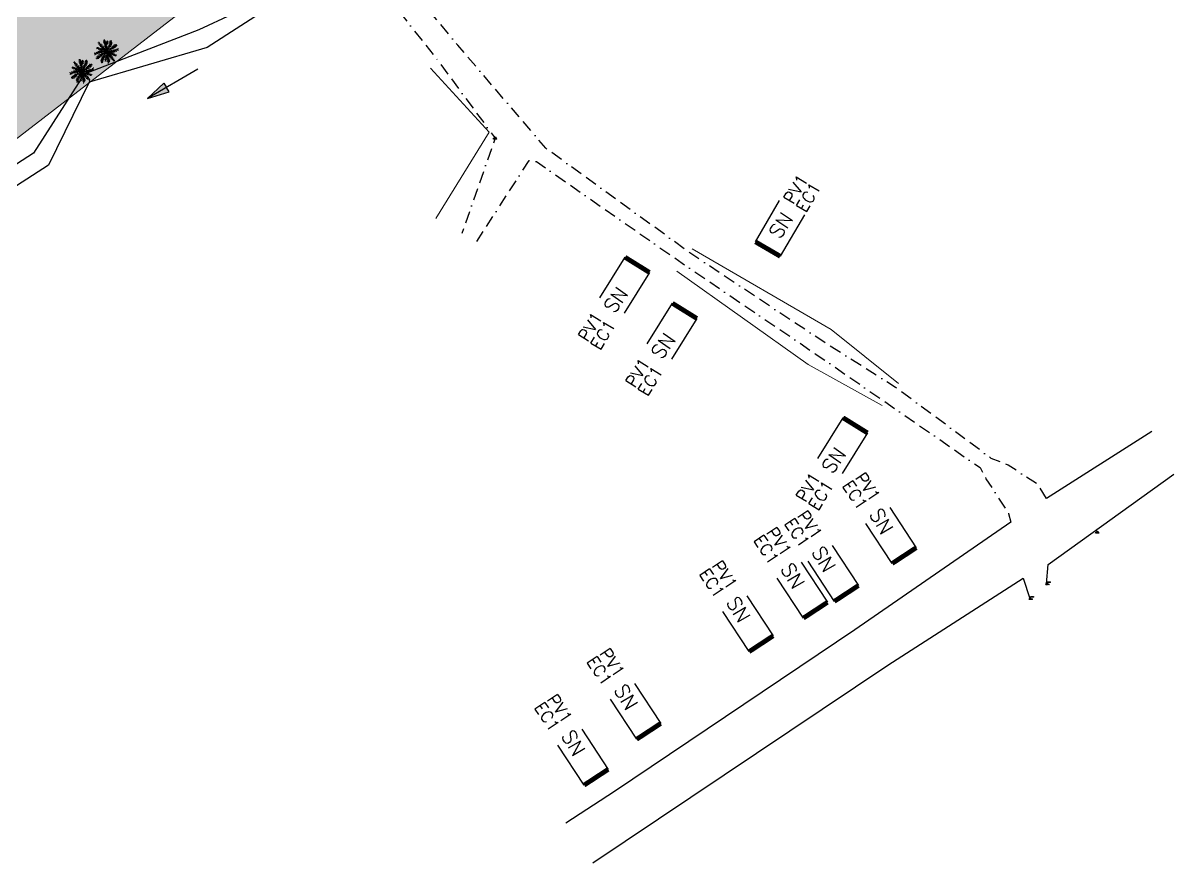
# Model space of a CAD drawing. Header units: metres. Extents: x 571679 to 576048, y 7793723 to 7796430.
# Drawn here: x 572817.6 to 573057.7, y 7794171.8 to 7794347.1 of the extents above; entities that cross this region are included whole.
import ezdxf
from ezdxf.enums import TextEntityAlignment as Align

# ---------------------------------------------------------------- set-up
doc = ezdxf.new("R2010")
doc.units = ezdxf.units.M
doc.header["$PDMODE"] = 35
doc.header["$PDSIZE"] = 0.1
doc.linetypes.add('BORDER2', pattern=[0.875, 0.25, -0.125, 0.25, -0.125, 0, -0.125])
doc.linetypes.add('CONTINUO', pattern=[0])
for name, color, linetype in [('_A', 7, 'CONTINUO'), ('_ACESSO', 7, 'CONTINUO'), ('TOP_CORREGO', 5, 'Continuous'), ('TOP_N° ECONOMIAS', 1, 'Continuous'), ('TPCDSECSI-Q', 1, 'Continuous'), ('TPCDSRUASFALTO', 2, 'Continuous'), ('TPCDSRUTE-Q', 2, 'BORDER2'), ('TPHIDPRCS-Q', 4, 'Continuous'), ('TPSIMB-L8', 8, 'Continuous')]:
    doc.layers.add(name, color=color, linetype=linetype)
for name, color, linetype, lineweight in [('TOP MATA CILIAR', 3, 'CERCA_DE_ARAME', 0), ('TOP_ARVORES', 8, 'Continuous', 9), ('TOP_CERCA', 1, 'CERCA_DE_ARAME', 0)]:
    doc.layers.add(name, color=color, linetype=linetype, lineweight=lineweight)
doc.styles.add('R100', font='romans.shx', dxfattribs={"height": 1.25})
doc.styles.add('SIMPLEX', font='simplex', dxfattribs={"height": 0.2})
doc.styles.get("Standard").update_dxf_attribs({"font": 'simplex.shx'})
doc.linetypes.add('CERCA1', pattern='A,2,-0.5,["X",Standard,S=0.7,R=1,X=0,Y=-0.3],-1', length=3.5)
doc.linetypes.add('CERCA_DE_ARAME', pattern='A,0.15,-0.05,["X",Standard,S=0.05,R=0,X=-0.0175,Y=-0.025],-0.05', length=0.25)

# ---------------------------------------------------------------- blocks, each defined once
blk = doc.blocks.new('A$C50B3580C')
at = {"layer": 'TOP_ARVORES', "lineweight": 0}
for p, q in [((2.12, 4.78, 754.02), (1.96, 4.85, 754.02)), ((2.17, 4.66, 754.02), (2.18, 5.07, 754.02)), ((2.25, 4.42, 754.02), (2.32, 4.87, 754.02)), ((2.75, 4.63, 754.02), (2.63, 4.83, 754.02)), ((3.49, 4.71, 754.02), (3.69, 4.83, 754.02)), ((0.65, 2.35, 754.02), (0.38, 2.48, 754.02)), ((0.71, 3.32, 754.02), (0.43, 3.25, 754.02)), ((0.89, 3.22, 754.02), (0.55, 3.12, 754.02)), ((0.85, 2.43, 754.02), (0.59, 2.11, 754.02)), ((0.97, 2.47, 754.02), (0.73, 2.63, 754.02)), ((0.81, 3.27, 754.02), (0.74, 3.47, 754.02)), ((1.06, 4.25, 754.02), (0.79, 4.4, 754.02)), ((1.17, 3.09, 754.02), (0.83, 2.98, 754.02)), ((1.1, 2.51, 754.02), (0.89, 2.18, 754.02)), ((1.21, 4.04, 754.02), (0.92, 4.11, 754.02)), ((1.02, 3.16, 754.02), (0.92, 3.43, 754.02)), ((1, 4.35, 754.02), (1, 4.58, 754.02)), ((1.23, 2.54, 754.02), (1.01, 2.74, 754.02)), ((1.43, 2.99, 754.02), (1.08, 2.88, 754.02)), ((1.4, 2.57, 754.02), (1.09, 2.25, 754.02)), ((1.42, 3.76, 754.02), (1.12, 3.84, 754.02)), ((1.14, 4.14, 754.02), (1.13, 4.43, 754.02)), ((1.25, 3.06, 754.02), (1.15, 3.36, 754.02)), ((1.61, 3.53, 754.02), (1.25, 3.61, 754.02)), ((1.68, 2.91, 754.02), (1.28, 2.79, 754.02)), ((1.5, 2.59, 754.02), (1.28, 2.79, 754.02)), ((1.35, 3.86, 754.02), (1.37, 4.27, 754.02)), ((1.57, 2.95, 754.02), (1.35, 3.28, 754.02)), ((1.59, 2.6, 754.02), (1.38, 2.27, 754.02)), ((1.87, 3.23, 754.02), (1.46, 3.34, 754.02)), ((1.54, 3.62, 754.02), (1.61, 4.11, 754.02)), ((1.67, 2.6, 754.02), (1.56, 2.81, 754.02)), ((1.8, 2.61, 754.02), (1.61, 2.3, 754.02)), ((2.04, 3.04, 754.02), (1.64, 3.1, 754.02)), ((1.83, 2.87, 754.02), (1.65, 3.1, 754.02)), ((1.76, 3.36, 754.02), (1.78, 3.82, 754.02)), ((1.92, 2.61, 754.02), (1.77, 2.88, 754.02)), ((2.03, 2.61, 754.02), (1.87, 2.35, 754.02)), ((2.21, 4.54, 754.02), (1.9, 4.68, 754.02)), ((2.29, 4.3, 754.02), (1.91, 4.45, 754.02)), ((1.99, 3.1, 754.02), (1.94, 3.61, 754.02)), ((2.38, 4.01, 754.02), (2, 4.26, 754.02)), ((2.13, 2.6, 754.02), (2, 2.91, 754.02)), ((2.25, 2.83, 754.02), (2.03, 2.83, 754.02)), ((2.28, 2.59, 754.02), (2.08, 2.27, 754.02)), ((2.45, 3.67, 754.02), (2.12, 3.98, 754.02)), ((2.14, 2.94, 754.02), (2.12, 3.38, 754.02)), ((2.48, 3.44, 754.02), (2.15, 3.72, 754.02)), ((2.5, 3.17, 754.02), (2.24, 3.43, 754.02)), ((2.36, 2.72, 754.02), (2.27, 3.12, 754.02)), ((2.32, 4.22, 754.02), (2.43, 4.64, 754.02)), ((2.39, 3.93, 754.02), (2.52, 4.35, 754.02)), ((2.63, 4.12, 754.02), (2.41, 4.57, 754.02)), ((2.46, 2.42, 754.02), (2.59, 2.12, 754.02)), ((2.47, 3.53, 754.02), (2.65, 3.85, 754.02)), ((2.49, 3.32, 754.02), (2.7, 3.64, 754.02)), ((2.65, 2.66, 754.02), (2.51, 2.96, 754.02)), ((2.71, 4.42, 754.02), (2.58, 4.62, 754.02)), ((2.77, 2.83, 754.02), (2.59, 3.15, 754.02)), ((2.6, 4.04, 754.02), (2.93, 4.26, 754.02)), ((2.68, 4.29, 754.02), (2.92, 4.49, 754.02)), ((2.92, 3.05, 754.02), (2.72, 3.37, 754.02)), ((2.72, 2.75, 754.02), (3.03, 2.81, 754.02)), ((2.73, 4.5, 754.02), (2.95, 4.74, 754.02)), ((3.06, 3.3, 754.02), (2.8, 3.56, 754.02)), ((2.82, 2.49, 754.02), (3.02, 2.81, 754.02)), ((2.86, 2.95, 754.02), (3.19, 3.05, 754.02)), ((3.18, 3.55, 754.02), (2.92, 3.78, 754.02)), ((2.97, 2.47, 754.02), (3.11, 2.17, 754.02)), ((2.99, 3.17, 754.02), (3.31, 3.27, 754.02)), ((3.27, 3.78, 754.02), (3.05, 3.9, 754.02)), ((3.07, 2.47, 754.02), (3.23, 2.73, 754.02)), ((3.34, 3.98, 754.02), (3.08, 4.11, 754.02)), ((3.39, 4.18, 754.02), (3.13, 4.29, 754.02)), ((3.14, 3.47, 754.02), (3.47, 3.6, 754.02)), ((3.18, 2.89, 754.02), (3.58, 2.88, 754.02)), ((3.19, 2.46, 754.02), (3.33, 2.2, 754.02)), ((3.45, 4.42, 754.02), (3.21, 4.48, 754.02)), ((3.48, 4.63, 754.02), (3.22, 4.64, 754.02)), ((3.23, 3.67, 754.02), (3.59, 3.82, 754.02)), ((3.5, 4.78, 754.02), (3.29, 4.78, 754.02)), ((3.3, 2.46, 754.02), (3.49, 2.78, 754.02)), ((3.31, 3.89, 754.02), (3.65, 4.05, 754.02)), ((3.37, 4.1, 754.02), (3.72, 4.28, 754.02)), ((3.4, 3.03, 754.02), (3.5, 3.37, 754.02)), ((3.42, 4.3, 754.02), (3.78, 4.51, 754.02)), ((3.43, 2.47, 754.02), (3.54, 2.27, 754.02)), ((3.46, 4.51, 754.02), (3.68, 4.61, 754.02)), ((3.51, 2.48, 754.02), (3.72, 2.81, 754.02)), ((3.55, 3.12, 754.02), (3.94, 3.03, 754.02)), ((3.58, 3.14, 754.02), (3.7, 3.63, 754.02)), ((3.61, 2.49, 754.02), (3.83, 2.28, 754.02)), ((3.7, 2.5, 754.02), (4.01, 2.83, 754.02)), ((3.72, 3.24, 754.02), (4.18, 3.12, 754.02)), ((3.83, 3.32, 754.02), (3.93, 3.82, 754.02)), ((3.87, 2.54, 754.02), (4.09, 2.33, 754.02)), ((3.93, 3.39, 754.02), (4.44, 3.37, 754.02)), ((4, 2.57, 754.02), (4.21, 2.89, 754.02)), ((4.03, 3.47, 754.02), (4.19, 4.06, 754.02)), ((4.13, 2.61, 754.02), (4.37, 2.44, 754.02)), ((4.17, 3.58, 754.02), (4.63, 3.62, 754.02)), ((4.25, 2.65, 754.02), (4.51, 2.97, 754.02)), ((4.3, 3.7, 754.02), (4.36, 4.01, 754.02)), ((4.42, 3.81, 754.02), (4.76, 3.84, 754.02)), ((4.45, 2.73, 754.02), (4.73, 2.6, 754.02)), ((4.49, 3.88, 754.02), (4.58, 4.1, 754.02)), ((4.57, 2.78, 754.02), (4.75, 3.15, 754.02)), ((4.72, 2.86, 754.02), (5.1, 2.79, 754.02)), ((4.87, 2.95, 754.02), (5, 3.29, 754.02)), ((0.38, 2.21, 754.02), (0, 2.28, 754.02)), ((0.23, 2.12, 754.02), (0.1, 1.79, 754.02)), ((0.68, 1.27, 754.02), (0.34, 1.23, 754.02)), ((0.53, 2.29, 754.02), (0.35, 1.92, 754.02)), ((0.93, 1.49, 754.02), (0.47, 1.45, 754.02)), ((0.61, 1.2, 754.02), (0.52, 0.98, 754.02)), ((1.17, 1.69, 754.02), (0.67, 1.71, 754.02)), ((0.8, 1.38, 754.02), (0.74, 1.07, 754.02)), ((1.07, 1.6, 754.02), (0.91, 1.02, 754.02)), ((1.38, 1.84, 754.02), (0.92, 1.95, 754.02)), ((1.55, 1.96, 754.02), (1.16, 2.04, 754.02)), ((1.27, 1.76, 754.02), (1.17, 1.26, 754.02)), ((1.68, 0.77, 754.02), (1.32, 0.56, 754.02)), ((1.73, 0.98, 754.02), (1.38, 0.79, 754.02)), ((1.52, 1.93, 754.02), (1.41, 1.44, 754.02)), ((1.61, 0.36, 754.02), (1.41, 0.24, 754.02)), ((1.64, 0.57, 754.02), (1.42, 0.47, 754.02)), ((1.79, 1.18, 754.02), (1.45, 1.03, 754.02)), ((1.88, 1.41, 754.02), (1.51, 1.26, 754.02)), ((1.92, 2.18, 754.02), (1.52, 2.2, 754.02)), ((1.7, 2.05, 754.02), (1.6, 1.7, 754.02)), ((1.6, 0.29, 754.02), (1.81, 0.3, 754.02)), ((1.62, 0.45, 754.02), (1.88, 0.44, 754.02)), ((1.96, 1.6, 754.02), (1.63, 1.48, 754.02)), ((1.65, 0.66, 754.02), (1.89, 0.59, 754.02)), ((1.71, 0.89, 754.02), (1.98, 0.79, 754.02)), ((1.76, 1.1, 754.02), (2.02, 0.96, 754.02)), ((2.12, 1.91, 754.02), (1.79, 1.81, 754.02)), ((1.83, 1.3, 754.02), (2.05, 1.17, 754.02)), ((2.24, 2.12, 754.02), (1.91, 2.03, 754.02)), ((1.92, 1.53, 754.02), (2.18, 1.3, 754.02)), ((2.04, 1.77, 754.02), (2.3, 1.51, 754.02)), ((2.38, 2.33, 754.02), (2.07, 2.26, 754.02)), ((2.43, 1.01, 754.02), (2.17, 0.91, 754.02)), ((2.18, 2.02, 754.02), (2.38, 1.71, 754.02)), ((2.37, 0.77, 754.02), (2.2, 0.74, 754.02)), ((2.49, 1.28, 754.02), (2.26, 1.14, 754.02)), ((2.55, 1.54, 754.02), (2.3, 1.34, 754.02)), ((2.33, 2.25, 754.02), (2.51, 1.92, 754.02)), ((2.62, 1.83, 754.02), (2.33, 1.59, 754.02)), ((2.34, 0.65, 754.02), (2.48, 0.54, 754.02)), ((2.39, 0.85, 754.02), (2.45, 0.56, 754.02)), ((2.46, 1.15, 754.02), (2.55, 0.9, 754.02)), ((2.52, 1.39, 754.02), (2.64, 1.12, 754.02)), ((2.79, 1.75, 754.02), (2.54, 1.5, 754.02)), ((2.86, 1.49, 754.02), (2.64, 1.31, 754.02)), ((2.94, 0.96, 754.02), (2.66, 0.76, 754.02)), ((2.9, 1.28, 754.02), (2.67, 1.04, 754.02)), ((2.95, 0.73, 754.02), (2.69, 0.49, 754.02)), ((2.74, 2.36, 754.02), (2.83, 1.96, 754.02)), ((2.75, 1.88, 754.02), (2.98, 1.7, 754.02)), ((2.95, 0.5, 754.02), (2.8, 0.26, 754.02)), ((2.82, 1.63, 754.02), (3.03, 1.49, 754.02)), ((2.85, 2.25, 754.02), (3.07, 2.24, 754.02)), ((2.87, 1.42, 754.02), (3.1, 1.24, 754.02)), ((2.92, 1.17, 754.02), (3.15, 0.93, 754.02)), ((2.94, 0.88, 754.02), (3.27, 0.66, 754.02)), ((2.95, 0.65, 754.02), (3.22, 0.45, 754.02)), ((2.95, 0.4, 754.02), (3.11, 0.3, 754.02)), ((2.96, 2.14, 754.02), (2.98, 1.7, 754.02)), ((3.06, 2.04, 754.02), (3.46, 1.98, 754.02)), ((3.11, 1.98, 754.02), (3.16, 1.46, 754.02)), ((3.23, 1.85, 754.02), (3.64, 1.74, 754.02)), ((3.27, 2.2, 754.02), (3.45, 1.98, 754.02)), ((3.34, 1.72, 754.02), (3.33, 1.26, 754.02)), ((3.42, 2.16, 754.02), (3.82, 2.29, 754.02)), ((3.49, 1.55, 754.02), (3.85, 1.46, 754.02)), ((3.57, 1.46, 754.02), (3.49, 0.96, 754.02)), ((3.53, 2.13, 754.02), (3.76, 1.8, 754.02)), ((3.68, 2.08, 754.02), (4.02, 2.2, 754.02)), ((3.68, 1.31, 754.02), (3.98, 1.24, 754.02)), ((3.75, 1.22, 754.02), (3.73, 0.81, 754.02)), ((3.85, 2.02, 754.02), (3.95, 1.72, 754.02)), ((3.89, 1.04, 754.02), (4.18, 0.96, 754.02)), ((3.93, 1.99, 754.02), (4.28, 2.1, 754.02)), ((3.96, 0.94, 754.02), (3.97, 0.65, 754.02)), ((4.04, 0.83, 754.02), (4.31, 0.68, 754.02)), ((4.08, 1.92, 754.02), (4.18, 1.65, 754.02)), ((4.11, 0.73, 754.02), (4.11, 0.5, 754.02)), ((4.21, 1.86, 754.02), (4.55, 1.96, 754.02)), ((4.29, 1.81, 754.02), (4.36, 1.6, 754.02)), ((4.39, 1.75, 754.02), (4.67, 1.83, 754.02))]:
    blk.add_line(p, q, dxfattribs=at)
for centre, radius, start, end in [((-2.24, 2.89, 754.02), 4.75, 0.8278, 26.9321), ((-0.65, 5.22, 754.02), 4.18, 320.0684, 355.6203), ((1.88, -0.4, 754.02), 3.02, 77.2322, 126.3968), ((2.8, 6.92, 754.02), 4.16, 236.7552, 259.3683), ((9.64, 10.2, 754.02), 10.44, 213.1493, 227.2394), ((5.76, -0.14, 754.02), 4.18, 140.0684, 175.6203), ((2.05, 0.43, 754.02), 2.2, 78.2652, 97.8714), ((6.07, -0.19, 754.02), 4.51, 142.4887, 155.6997), ((5.27, 6.18, 754.02), 4.49, 223.4991, 233.0264), ((0.46, 4.9, 754.02), 2.3, 329.0895, 356.1282), ((9.68, -2.68, 754.02), 8.91, 138.667, 143.7298), ((-1.15, 0.61, 754.02), 4.1, 351.4843, 27.13), ((3.22, 5.48, 754.02), 3.02, 257.2322, 306.3968), ((-4.54, -5.13, 754.02), 10.44, 33.1493, 47.2394), ((1.68, -3.96, 754.02), 6.62, 75.9159, 82.2755), ((-0.42, -0.91, 754.02), 4.58, 36.7647, 49.3719), ((0.96, 1.55, 754.02), 1.87, 2.467, 30.5395), ((0, 8.5, 754.02), 6.44, 298.0539, 316.0226), ((5.1, -3.42, 754.02), 6.44, 118.0539, 136.0226), ((95.07, -20.44, 754.02), 95.1, 166.2996, 167.2756), ((2.3, -1.85, 754.02), 4.16, 56.7552, 79.3683)]:
    blk.add_arc(centre, radius, start, end, dxfattribs=at)
blk = doc.blocks.new('TP---EC001')
at = {"layer": 'TPSIMB-L8'}
for p, q in [((0, 1.5), (5, 1.5)), ((5, -1.5), (0, -1.5))]:
    blk.add_line(p, q, dxfattribs=at)
at = {"layer": 'TPSIMB-L8', "const_width": 0.5}
blk.add_lwpolyline([(0, -1.5), (0, 1.5)], dxfattribs=at)
blk.add_attdef('N', text='', height=1.5).set_placement((1, 0), align=Align.MIDDLE_LEFT)
blk = doc.blocks.new('SIMB_PONTO')
at = {"color": 0}
blk.add_point((0, 0), dxfattribs=at)
for tag in ['desc:', 'cota:', 'pto:']:
    blk.add_attdef(tag, (0, 0), '', height=1)

msp = doc.modelspace()

# ---------------------------------------------------------------- hatches: boundary and pattern name
at = {"layer": 'TOP MATA CILIAR', "linetype": 'CONTINUO'}
h = msp.add_hatch(dxfattribs=at)
h.set_pattern_fill('GOST_GLASS', color=256, scale=0.5, angle=-0.10027, style=0)
h.set_pattern_definition([(44.89973354, (-13641.743, 1043.42), (4.2426341907, -0.0074245318), [2.5, -3.5]), (44.89973354, (-13640.6825, 1043.418), (4.2426341907, -0.0074245318), [1, -5]), (44.89973354, (-13641.7413, 1044.4806), (4.2426341907, -0.0074245318), [1, -5])])
h.paths.add_polyline_path([(572850.065, 7794366.896), (572841.211, 7794362.137), (572815.409, 7794350.53), (572800.997, 7794374.396), (572787.933, 7794404.77), (572766.733, 7794432.118), (572727.023, 7794472.662), (572706.083, 7794497.141), (572665.764, 7794532.562), (572602.401, 7794550.504), (572566.225, 7794561.799), (572505.155, 7794560.477), (572466.062, 7794519.06), (572356.168, 7794497.491), (572317.213, 7794496.664), (572303.435, 7794498.3), (572265.405, 7794530.028), (572226.369, 7794573.283), (572171.178, 7794567.93), (572215.161, 7794545.673), (572269.337, 7794456.171), (572338.651, 7794457.123), (572413.979, 7794460.217), (572472.488, 7794487.804), (572539.191, 7794524.789), (572565.727, 7794550.204), (572626.462, 7794529.801), (572652.462, 7794529.215), (572684.734, 7794507.267), (572721.269, 7794469.642), (572721.506, 7794413.473), (572730.389, 7794405.694), (572760.145, 7794412.938), (572774.805, 7794404.299), (572783.737, 7794380.691), (572782.443, 7794333.308), (572774.772, 7794312.301), (572780.559, 7794305.529), (572815.022, 7794322.04), (572855.677, 7794353.46)])

# ---------------------------------------------------------------- linework, layer by layer
at = {"layer": 'TOP MATA CILIAR', "color": 3, "linetype": 'CONTINUO', "elevation": -0.071}
msp.add_lwpolyline([(572539.191, 7794524.789), (572565.727, 7794550.204), (572626.462, 7794529.801), (572652.462, 7794529.215), (572684.734, 7794507.267), (572721.269, 7794469.642), (572721.506, 7794413.473), (572730.389, 7794405.694), (572760.145, 7794412.938), (572774.805, 7794404.299), (572783.737, 7794380.691), (572782.443, 7794333.308), (572774.772, 7794312.301), (572780.559, 7794305.529), (572815.022, 7794322.04), (572855.677, 7794353.46), (572850.065, 7794366.896)], dxfattribs=at)
at = {"layer": 'TOP_CERCA', "linetype": 'CERCA1'}
for points, elevation in [([(572902.577, 7794337.676), (572914.804, 7794324.278), (572903.729, 7794306.305)], 708.334), ([(573000.265, 7794271.816), (572986.198, 7794283.1), (572957.231, 7794299.983)], 718.018), ([(572953.978, 7794295.26), (572981.419, 7794275.779), (572996.824, 7794267.272)], 713.476)]:
    msp.add_lwpolyline(points, dxfattribs=dict(at, elevation=elevation))
at = {"layer": 'TOP_CORREGO', "linetype": 'CONTINUO', "elevation": 707.573}
for points in [[(572895.582, 7794387.221), (572879.076, 7794376.155), (572869.06, 7794350.387), (572855.959, 7794341.955), (572831.337, 7794334.75), (572822.88, 7794317.442), (572798.446, 7794301.699)], [(572868.011, 7794352.132), (572854.264, 7794345.646), (572830.3, 7794336.413), (572819.729, 7794319.945), (572797.395, 7794305.516)]]:
    msp.add_lwpolyline(points, dxfattribs=at)
at = {"layer": 'TPCDSRUASFALTO', "flags": 128}
for points, elevation in [([(573053.117, 7794261.857), (573031.109, 7794247.841)], 725.81), ([(573031.137, 7794230.053), (573031.452, 7794234.071), (573057.741, 7794252.923)], 723.875), ([(573023.696, 7794242.93), (572991.142, 7794220.403), (572940.968, 7794186.687), (572930.8, 7794180.033)], 709.905), ([(572936.437, 7794171.754), (572998.032, 7794213.032), (573026.294, 7794231.23), (573027.662, 7794226.965)], 717.103)]:
    msp.add_lwpolyline(points, dxfattribs=dict(at, elevation=elevation))
at = {"layer": 'TPCDSRUTE-Q', "ltscale": 10, "flags": 128}
for points, elevation in [([(573031.109, 7794247.841), (573029.33, 7794250.758), (573023.173, 7794254.793), (573019.621, 7794256.219), (572999.658, 7794271.03), (572984.478, 7794280.648), (572956.692, 7794299.141), (572926.68, 7794320.932), (572908.29, 7794342.47), (572898.206, 7794354.603)], 725.81), ([(572893.795, 7794352.361), (572903.979, 7794339.478), (572916.082, 7794323.037), (572909.126, 7794303.134)], 706.448), ([(572912.24, 7794301.479), (572923.173, 7794318.378), (572924.704, 7794318.181), (572955.119, 7794296.948), (572982.889, 7794278.065), (572997.364, 7794268.08), (573017.299, 7794254.275), (573018.512, 7794251.962), (573023.232, 7794244.699), (573023.696, 7794242.93)], 709.905)]:
    msp.add_lwpolyline(points, dxfattribs=dict(at, elevation=elevation))
at = {"layer": 'TPHIDPRCS-Q', "color": 2}
for p, q in [((572854.025, 7794337.442), (572843.534, 7794331.312)), ((572843.534, 7794331.312), (572846.952, 7794334.561)), ((572843.534, 7794331.312), (572848.042, 7794332.696)), ((572846.952, 7794334.561), (572847.497, 7794333.628)), ((572848.042, 7794332.696), (572847.497, 7794333.628))]:
    msp.add_line(p, q, dxfattribs=at)
for points in [[(572843.534, 7794331.312), (572847.497, 7794333.628), (572843.534, 7794331.312), (572846.952, 7794334.561)], [(572843.534, 7794331.312), (572847.497, 7794333.628), (572843.534, 7794331.312), (572848.042, 7794332.696)]]:
    msp.add_solid(points, dxfattribs=at)

# ---------------------------------------------------------------- block references
at = {"layer": '_A', "color": 3}
ref = msp.add_blockref('SIMB_PONTO', (572915.849, 7794323.043, 709.869), dxfattribs=at)
ref.add_attrib('PONTO', 'L6B', (572915.919, 7794323.113, 709.869), dxfattribs={"layer": '0', "color": 1, "height": 0.15, "style": 'SIMPLEX'})
ref.add_attrib('DESC', 'A', (572915.919, 7794323.293, 709.869), dxfattribs={"layer": '0', "color": 4, "height": 0.15, "style": 'SIMPLEX'})
ref.add_attrib('COTA', '709,869', (572915.594, 7794322.823, 709.869), dxfattribs={"layer": '0', "color": 2, "height": 0.15, "style": 'SIMPLEX'})
ref = msp.add_blockref('SIMB_PONTO', (573041.533, 7794240.787, 724.535), dxfattribs=at)
ref.add_attrib('PONTO', 'L6A', (573041.603, 7794240.857, 724.535), dxfattribs={"layer": '0', "color": 1, "height": 0.15, "style": 'SIMPLEX'})
ref.add_attrib('DESC', 'A', (573041.603, 7794241.037, 724.535), dxfattribs={"layer": '0', "color": 4, "height": 0.15, "style": 'SIMPLEX'})
ref.add_attrib('COTA', '724,535', (573041.278, 7794240.567, 724.535), dxfattribs={"layer": '0', "color": 2, "height": 0.15, "style": 'SIMPLEX'})
at = {"layer": '_ACESSO', "color": 3}
ref = msp.add_blockref('SIMB_PONTO', (573031.137, 7794230.053, 723.875), dxfattribs=at)
ref.add_attrib('PONTO', '10', (573031.207, 7794230.123, 723.875), dxfattribs={"layer": '0', "color": 1, "height": 0.15, "style": 'SIMPLEX'})
ref.add_attrib('DESC', 'ACESSO', (573031.207, 7794230.303, 723.875), dxfattribs={"layer": '0', "color": 4, "height": 0.15, "style": 'SIMPLEX'})
ref.add_attrib('COTA', '723,875', (573030.882, 7794229.833, 723.875), dxfattribs={"layer": '0', "color": 2, "height": 0.15, "style": 'SIMPLEX'})
ref = msp.add_blockref('SIMB_PONTO', (573027.662, 7794226.965, 723.68), dxfattribs=at)
ref.add_attrib('PONTO', '9', (573027.732, 7794227.035, 723.68), dxfattribs={"layer": '0', "color": 1, "height": 0.15, "style": 'SIMPLEX'})
ref.add_attrib('DESC', 'ACESSO', (573027.732, 7794227.215, 723.68), dxfattribs={"layer": '0', "color": 4, "height": 0.15, "style": 'SIMPLEX'})
ref.add_attrib('COTA', '723,680', (573027.407, 7794226.745, 723.68), dxfattribs={"layer": '0', "color": 2, "height": 0.15, "style": 'SIMPLEX'})
at = {"layer": 'TOP_ARVORES', "rotation": 0.254365713016153}
for p in [(572832.43, 7794338.554, -50.55), (572827.299, 7794334.465, -754.016)]:
    msp.add_blockref('A$C50B3580C', p, dxfattribs=at)
at = {"layer": 'TPCDSECSI-Q'}
ref = msp.add_blockref('TP---EC001', (572972.995, 7794299.902, 866.726), dxfattribs=dict(at, xscale=1.999999997185597, yscale=1.999999997185597, zscale=1.999999997185597, rotation=59.74444709703792))
ref.add_attrib('N', 'SN', dxfattribs={"layer": '0', "height": 3, "rotation": 236.58716, "text_generation_flag": 6}).set_placement((572975.686, 7794304.856, 866.726), align=Align.MIDDLE_CENTER)
ref = msp.add_blockref('TP---EC001', (572945.735, 7794296.61, 712.921), dxfattribs=dict(at, xscale=1.999999997185596, yscale=1.999999997185596, zscale=1.999999997185596, rotation=238.143484793159))
ref.add_attrib('N', 'SN', dxfattribs={"layer": '0', "height": 3, "rotation": 54.9862}).set_placement((572939.7, 7794287.103, 712.921), align=Align.MIDDLE_LEFT)
ref = msp.add_blockref('TP---EC001', (572955.622, 7794287.002, 714.305), dxfattribs=dict(at, xscale=1.999999997185596, yscale=1.999999997185596, zscale=1.999999997185596, rotation=238.143484793159))
ref.add_attrib('N', 'SN', dxfattribs={"layer": '0', "height": 3, "rotation": 54.9862}).set_placement((572949.588, 7794277.495, 714.305), align=Align.MIDDLE_LEFT)
ref = msp.add_blockref('TP---EC001', (572991.224, 7794263.111, 718.269), dxfattribs=dict(at, xscale=1.999999997185596, yscale=1.999999997185596, zscale=1.999999997185596, rotation=238.143484793159))
ref.add_attrib('N', 'SN', dxfattribs={"layer": '0', "height": 3, "rotation": 54.9862}).set_placement((572985.19, 7794253.604, 718.269), align=Align.MIDDLE_LEFT)
ref = msp.add_blockref('TP---EC001', (573001.442, 7794235.919, 721.798), dxfattribs=dict(at, xscale=1.999999997185596, yscale=1.999999997185596, zscale=1.999999997185596, rotation=123.2733162925698))
ref.add_attrib('N', 'SN', dxfattribs={"layer": '0', "height": 3, "rotation": 300.11603}).set_placement((572995.355, 7794245.392, 721.798), align=Align.MIDDLE_LEFT)
ref = msp.add_blockref('TP---EC001', (572989.38, 7794228.017, 720.858), dxfattribs=dict(at, xscale=1.999999997185596, yscale=1.999999997185596, zscale=1.999999997185596, rotation=123.2733162925698))
ref.add_attrib('N', 'SN', dxfattribs={"layer": '0', "height": 3, "rotation": 300.11603}).set_placement((572983.292, 7794237.49, 720.858), align=Align.MIDDLE_LEFT)
ref = msp.add_blockref('TP---EC001', (572982.926, 7794224.524), dxfattribs=dict(at, xscale=1.999999997185596, yscale=1.999999997185596, zscale=1.999999997185596, rotation=123.2733162925698))
ref.add_attrib('N', 'SN', dxfattribs={"layer": '0', "height": 3, "rotation": 300.11603}).set_placement((572976.838, 7794233.997), align=Align.MIDDLE_LEFT)
ref = msp.add_blockref('TP---EC001', (572971.587, 7794217.517, 719.615), dxfattribs=dict(at, xscale=1.999999997185596, yscale=1.999999997185596, zscale=1.999999997185596, rotation=123.2733162925698))
ref.add_attrib('N', 'SN', dxfattribs={"layer": '0', "height": 3, "rotation": 300.11603}).set_placement((572965.5, 7794226.99, 719.615), align=Align.MIDDLE_LEFT)
ref = msp.add_blockref('TP---EC001', (572948.124, 7794199.23, 718.02), dxfattribs=dict(at, xscale=1.999999997185596, yscale=1.999999997185596, zscale=1.999999997185596, rotation=123.2733162925698))
ref.add_attrib('N', 'SN', dxfattribs={"layer": '0', "height": 3, "rotation": 300.11603}).set_placement((572942.037, 7794208.703, 718.02), align=Align.MIDDLE_LEFT)
ref = msp.add_blockref('TP---EC001', (572937.163, 7794189.653, 717.462), dxfattribs=dict(at, xscale=1.999999997185596, yscale=1.999999997185596, zscale=1.999999997185596, rotation=123.2733162925698))
ref.add_attrib('N', 'SN', dxfattribs={"layer": '0', "height": 3, "rotation": 300.11603}).set_placement((572931.075, 7794199.126, 717.462), align=Align.MIDDLE_LEFT)

# ---------------------------------------------------------------- texts
at = {"layer": 'TOP_N° ECONOMIAS', "ltscale": 1.6, "style": 'R100'}
for s, rotation, p in [('PV1', 59.0304, (572978.265, 7794309.094, -1978.248)), ('EC1', 59.0304, (572980.905, 7794307.357, -1978.248)), ('PV1', 58.65278, (572935.355, 7794280.379, -2132.053)), ('EC1', 58.65278, (572937.984, 7794278.625, -2132.053)), ('PV1', 58.65278, (572945.243, 7794270.771, -2130.669)), ('EC1', 58.65278, (572947.871, 7794269.017, -2130.669)), ('PV1', 303.78261, (572991.082, 7794252.162, -2123.176)), ('PV1', 58.65278, (572980.845, 7794246.88, -2126.704)), ('EC1', 58.65278, (572983.473, 7794245.126, -2126.704)), ('EC1', 303.78261, (572988.385, 7794250.515, -2123.176)), ('EC1', 303.78261, (572976.322, 7794242.613, -2124.116)), ('PV1', 303.78261, (572979.019, 7794244.26, -2124.116)), ('PV1', 303.78261, (572972.565, 7794240.767, -2844.974)), ('EC1', 303.78261, (572969.868, 7794239.12, -2844.974)), ('PV1', 303.78261, (572961.226, 7794233.76, -2125.359)), ('EC1', 303.78261, (572958.53, 7794232.113, -2125.359)), ('EC1', 303.78261, (572935.067, 7794213.826, -2126.954)), ('PV1', 303.78261, (572937.764, 7794215.473, -2126.954)), ('EC1', 303.78261, (572924.105, 7794204.249, -2127.512)), ('PV1', 303.78261, (572926.802, 7794205.896, -2127.512))]:
    msp.add_text(s, height=2.5, rotation=rotation, dxfattribs=at).set_placement(p)

doc.saveas('drawing.dxf')
